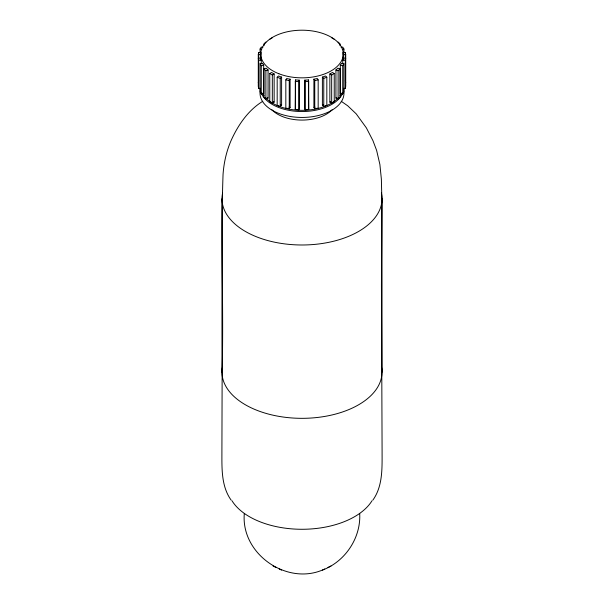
<?xml version="1.0" encoding="UTF-8"?>
<svg xmlns="http://www.w3.org/2000/svg" width="604" height="604" viewBox="0 0 604 604"><rect width="100%" height="100%" fill="white"/><g stroke="black" fill="none" stroke-linecap="round" stroke-linejoin="round"><path stroke-width="0.91" d="M244.31 513.468C240.664 554.329 288.07 586.741 324.748 569.006M260.399 88.305L258.693 88.418L258.286 86.342L258.286 54.587L258.693 52.51L261.253 52.676A41.253 23.82 0 0 0 260.845 54.753L260.845 59.887M258.286 82.756L258.693 80.679M295.303 81.381L295.59 79.909A41.253 23.82 0 0 0 299.184 80.143L299.184 108.312L298.897 109.785L295.303 109.55L295.303 81.381L298.897 81.615L299.184 80.143M295.303 109.55L295.59 79.909M343.601 88.305L345.307 88.418L345.714 86.342L345.714 54.587L345.307 52.51L342.747 52.676A41.253 23.82 0 0 1 343.155 54.753L343.155 59.887M260.075 52.775L260.075 49.015L261.268 47.044L262.891 47.369M285.828 79.894L286.681 78.497A41.253 23.82 0 0 0 290.094 79.184L290.094 107.353L289.248 108.75L285.828 108.063L285.828 79.894L289.248 80.589L290.094 79.184M342.732 93.884L342.732 65.715L343.925 63.745L341.494 63.254A41.253 23.82 0 0 1 340.301 65.224L340.301 93.394L342.732 93.884L343.925 91.914L343.925 63.745M372.849 500.135C383.042 485.956 382.06 467.504 382.09 450.924L381.426 285.458L381.849 198.792L381.366 179.094L379.886 164.447L376.617 150.381L372.955 140.672L366.364 127.874L356.224 113.877L347.715 105.791L341.237 101.291M265.888 42.046L263.963 43.813L263.963 45.693M277.176 77.229L278.542 75.968A41.253 23.82 0 0 0 281.607 77.085L281.607 105.247L280.233 106.508L277.176 105.398L277.176 77.229L280.233 78.339L281.607 77.085M338.112 98.882L338.112 70.713L340.037 68.947L337.855 68.154A41.253 23.82 0 0 1 335.93 69.921L335.93 98.09L338.112 98.882L340.037 97.116L340.037 68.947M322.408 570.101C345.171 561.644 361.117 537.764 359.69 513.468M262.763 101.291C248.078 110.313 237.984 125.187 231.045 140.672C226.424 151.332 223.865 162.786 223.057 174.36C220.634 240.218 223.774 306.228 222.151 372.132L221.91 450.924C221.94 467.504 220.958 485.956 231.151 500.135M269.762 39.245L272.321 37.765M269.762 73.514L271.581 72.465A41.253 23.82 0 0 0 274.141 73.945L274.141 102.114L272.321 103.163L269.762 101.683L269.762 73.514L272.321 74.994L274.141 73.945M329.859 73.945L331.679 74.994L334.238 73.514L334.238 101.683L331.679 103.163L329.859 102.114L329.859 73.945A41.253 23.82 0 0 0 332.419 72.465L334.238 73.514M327.972 567.458L330.947 566.061M263.963 68.947L266.145 68.154A41.253 23.82 0 0 0 268.07 69.921L268.07 98.09L265.888 98.882L263.963 97.116L263.963 68.947L265.888 70.713L265.888 98.882M265.888 70.713L268.07 69.921M322.393 77.085L323.767 78.339L326.824 77.229L326.824 105.398L323.767 106.508L322.393 105.247L322.393 77.085A41.253 23.82 0 0 0 325.458 75.968L326.824 77.229M260.075 63.745L262.506 63.254A41.253 23.82 0 0 0 263.699 65.224L263.699 93.394L261.268 93.884L260.075 91.914L260.075 63.745L261.268 65.715L261.268 93.884M341.109 47.369L342.732 47.044L343.925 49.015L343.925 52.775M261.268 65.715L263.699 65.224M342.309 49.347L343.925 49.015M313.906 79.184L314.752 80.589L318.172 79.894L318.172 108.063L314.752 108.75L313.906 107.353L313.906 79.184A41.253 23.82 0 0 0 317.319 78.497L318.172 79.894M261.253 60.083L258.693 60.249L258.286 58.173L260.845 58.007A41.253 23.82 0 0 0 261.253 60.083L261.253 63.835M343.155 54.753L345.714 54.587M304.816 80.143L305.103 81.615L308.697 81.381L308.697 109.55L305.103 109.785L304.816 108.312L304.816 80.143A41.253 23.82 0 0 0 308.41 79.909L308.697 81.381M258.286 54.587L260.845 54.753M342.747 60.083L345.307 60.249L345.714 58.173L343.155 58.007A41.253 23.82 0 0 1 342.747 60.083L342.747 63.835M260.075 49.015L261.691 49.347M340.301 65.224L342.732 65.715M335.93 69.921L338.112 70.713M273.053 566.061L276.028 567.458M279.252 569.006L281.592 570.101M331.679 37.765L334.238 39.245M338.112 42.046L340.037 43.813L340.037 45.693M345.307 80.679L345.714 82.756M308.697 109.55L308.41 79.909M382.022 198.792L382.022 372.132M345.307 52.51L345.307 88.418M331.679 74.994L331.679 103.163M323.767 78.339L323.767 106.508M314.752 80.589L314.752 108.75M305.103 81.615L305.103 109.785M298.897 81.615L298.897 109.785M289.248 80.589L289.248 108.75M280.233 78.339L280.233 106.508M272.321 74.994L272.321 103.163M258.693 52.51L258.693 88.418M221.978 198.792L221.978 372.132M381.396 366.371A80.022 46.198 0 0 1 302 418.33A80.022 46.198 0 0 1 222.604 366.371M381.396 193.038A80.022 46.198 0 0 1 302 244.99A80.022 46.198 0 0 1 222.604 193.038M343.548 89.77A41.978 24.236 0 0 1 302 117.448A41.978 24.236 0 0 1 260.452 89.77M343.872 89.037A41.978 24.236 0 0 1 343.548 90.751M343.019 92.457A41.978 24.236 0 0 1 302 111.544A41.978 24.236 0 0 1 260.981 92.457M260.452 90.751A41.978 24.236 0 0 1 260.128 89.037M340.731 92.744A41.253 23.82 0 0 1 340.301 93.394M336.602 97.516A41.253 23.82 0 0 1 335.93 98.09M330.743 101.631A41.253 23.82 0 0 1 329.859 102.114M323.434 104.9A41.253 23.82 0 0 1 322.393 105.247M315.054 107.142A41.253 23.82 0 0 1 313.906 107.353M290.094 107.353A41.253 23.82 0 0 1 288.946 107.142M281.607 105.247A41.253 23.82 0 0 1 280.566 104.9M274.141 102.114A41.253 23.82 0 0 1 273.257 101.631M268.07 98.09A41.253 23.82 0 0 1 267.398 97.516M263.699 93.394A41.253 23.82 0 0 1 263.269 92.744M341.585 93.227A41.253 23.82 0 0 1 339.924 95.893M338.21 97.931A41.253 23.82 0 0 1 302 110.336A41.253 23.82 0 0 1 265.79 97.931M264.076 95.893A41.253 23.82 0 0 1 262.415 93.227M332.064 109.785A34.254 19.781 0 0 1 302 120.083A34.254 19.781 0 0 1 271.936 109.785M372.011 500.746A74.3 42.899 0 0 1 302 529.278A74.3 42.899 0 0 1 231.989 500.746M278.874 73.741A41.253 23.82 0 0 0 343.147 55.719A41.253 23.82 0 0 0 283.978 32.593A41.253 23.82 0 0 0 278.874 73.741"/></g></svg>
